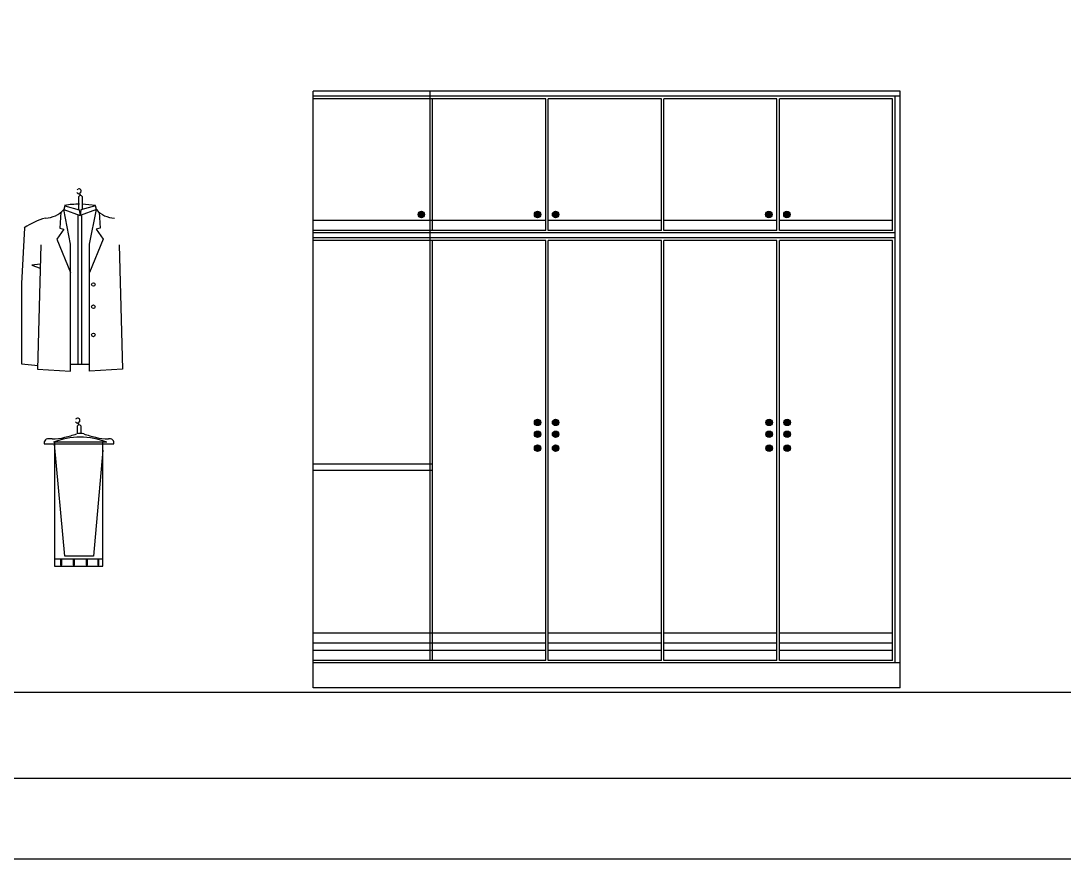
# Model space of a CAD drawing. Header units: inches. Extents: x 8.4 to 50.9, y 14.4 to 39.2.
# Drawn here: x 18.001 to 22.197, y 14.425 to 17.797 of the extents above; entities that cross this region are included whole.
import ezdxf

# ---------------------------------------------------------------- set-up
doc = ezdxf.new("R2010")
doc.units = ezdxf.units.IN
doc.header["$MEASUREMENT"] = 0
for name, color, linetype in [('02', 2, 'Continuous'), ('1', 1, 'Continuous'), ('kadrbm', 4, 'Continuous')]:
    doc.layers.add(name, color=color, linetype=linetype)

# ---------------------------------------------------------------- blocks, each defined once
blk = doc.blocks.new('kadrbm')
at = {"layer": 'kadrbm', "color": 4}
blk.add_lwpolyline([(0, 0), (0, 24.7972), (21, 24.7972), (21, 0), (0, 0)], close=True, dxfattribs=at)
blk.add_lwpolyline([(20.6631, 0.3257), (20.6631, 24.4603), (0.3369, 24.4603), (0.3369, 0.3257), (20.6631, 0.3257)], dxfattribs=at)

msp = doc.modelspace()

# ---------------------------------------------------------------- hatches: boundary and pattern name
at = {"layer": '1'}
h = msp.add_hatch(color=256, dxfattribs=at)
edge = h.paths.add_edge_path()
edge.add_arc((19.6116, 17.0184), 0.0129, 0, 360)
h = msp.add_hatch(color=256, dxfattribs=at)
edge = h.paths.add_edge_path()
edge.add_arc((20.0791, 17.0184), 0.0129, 0, 360)
h = msp.add_hatch(color=256, dxfattribs=at)
edge = h.paths.add_edge_path()
edge.add_arc((20.1516, 17.0184), 0.0129, 0, 360)
h = msp.add_hatch(color=256, dxfattribs=at)
edge = h.paths.add_edge_path()
edge.add_arc((21.0091, 17.0184), 0.0129, 0, 360)
h = msp.add_hatch(color=256, dxfattribs=at)
edge = h.paths.add_edge_path()
edge.add_arc((21.0816, 17.0184), 0.0129, 0, 360)
h = msp.add_hatch(color=256, dxfattribs=at)
edge = h.paths.add_edge_path()
edge.add_arc((20.0791, 16.1818), 0.0129, 0, 360)
h = msp.add_hatch(color=256, dxfattribs=at)
edge = h.paths.add_edge_path()
edge.add_arc((20.1516, 16.1818), 0.0129, 0, 360)
h = msp.add_hatch(color=256, dxfattribs=at)
edge = h.paths.add_edge_path()
edge.add_arc((21.0102, 16.1818), 0.0129, 0, 360)
h = msp.add_hatch(color=256, dxfattribs=at)
edge = h.paths.add_edge_path()
edge.add_arc((21.0827, 16.1818), 0.0129, 0, 360)
h = msp.add_hatch(color=256, dxfattribs=at)
edge = h.paths.add_edge_path()
edge.add_arc((20.0791, 16.1344), 0.0129, 0, 360)
h = msp.add_hatch(color=256, dxfattribs=at)
edge = h.paths.add_edge_path()
edge.add_arc((20.1516, 16.1344), 0.0129, 0, 360)
h = msp.add_hatch(color=256, dxfattribs=at)
edge = h.paths.add_edge_path()
edge.add_arc((21.0102, 16.1344), 0.0129, 0, 360)
h = msp.add_hatch(color=256, dxfattribs=at)
edge = h.paths.add_edge_path()
edge.add_arc((21.0827, 16.1344), 0.0129, 0, 360)
h = msp.add_hatch(color=256, dxfattribs=at)
edge = h.paths.add_edge_path()
edge.add_arc((20.0791, 16.0784), 0.0129, 0, 360)
h = msp.add_hatch(color=256, dxfattribs=at)
edge = h.paths.add_edge_path()
edge.add_arc((20.1516, 16.0784), 0.0129, 0, 360)
h = msp.add_hatch(color=256, dxfattribs=at)
edge = h.paths.add_edge_path()
edge.add_arc((21.0102, 16.0784), 0.0129, 0, 360)
h = msp.add_hatch(color=256, dxfattribs=at)
edge = h.paths.add_edge_path()
edge.add_arc((21.0827, 16.0784), 0.0129, 0, 360)

# ---------------------------------------------------------------- linework, layer by layer
at = {"layer": '02'}
for p, q in [((21.5368, 17.5141), (19.1768, 17.5141)), ((19.1768, 15.1141), (19.1768, 17.5141)), ((21.5368, 15.1141), (21.5368, 17.5141)), ((18.2343, 17.0377), (18.2346, 17.0902)), ((18.248, 17.0908), (18.2481, 17.0389)), ((18.1773, 17.0538), (18.1733, 17.0382)), ((18.2007, 16.8988), (18.1733, 17.0382)), ((18.1733, 17.0382), (18.2391, 17.0147)), ((18.1773, 17.0538), (18.2357, 17.0373)), ((18.2357, 17.0373), (18.2391, 17.0147)), ((18.3049, 17.0382), (18.2391, 17.0147)), ((18.2424, 17.0373), (18.2391, 17.0147)), ((18.3009, 17.0538), (18.2424, 17.0373)), ((18.2774, 16.8988), (18.3049, 17.0382)), ((18.3049, 17.0382), (18.3009, 17.0538)), ((18.1625, 17.0278), (18.158, 16.963)), ((18.23, 17.0147), (18.23, 16.4166)), ((18.245, 17.0147), (18.245, 16.4166)), ((18.3156, 17.0278), (18.3201, 16.963)), ((18.0151, 16.9645), (18.004, 16.7411)), ((18.1744, 16.9589), (18.1457, 16.9195)), ((18.158, 16.963), (18.1744, 16.9589)), ((18.3201, 16.963), (18.3037, 16.9589)), ((18.3037, 16.9589), (18.3325, 16.9195)), ((18.1457, 16.9195), (18.2007, 16.785)), ((18.3325, 16.9195), (18.2774, 16.785)), ((18.0818, 16.8965), (18.068, 16.3955)), ((18.2007, 16.3887), (18.2007, 16.8988)), ((18.2774, 16.3887), (18.2774, 16.8988)), ((18.3964, 16.8965), (18.4101, 16.3955)), ((18.079, 16.819), (18.0453, 16.8148)), ((18.0453, 16.8148), (18.0784, 16.8019)), ((18.004, 16.7411), (18.004, 16.4172)), ((18.004, 16.4172), (18.0707, 16.4102)), ((18.2007, 16.4166), (18.2774, 16.4166)), ((18.068, 16.3955), (18.2007, 16.3887)), ((18.4101, 16.3955), (18.2774, 16.3887)), ((18.2286, 16.1366), (18.2289, 16.1677)), ((18.2423, 16.1683), (18.2424, 16.1364)), ((18.3735, 16.0944), (18.0965, 16.0944)), ((18.3475, 16.1019), (18.132, 16.1019)), ((18.137, 16.1019), (18.137, 15.6035)), ((18.1774, 15.6439), (18.137, 16.0944)), ((18.3305, 16.0699), (18.2931, 15.6439)), ((18.3305, 15.6035), (18.3305, 16.1019)), ((18.137, 15.6335), (18.3305, 15.6335)), ((18.1605, 15.6314), (18.1605, 15.6074)), ((18.1605, 15.6074), (18.1653, 15.6074)), ((18.1653, 15.6074), (18.1653, 15.6314)), ((18.2931, 15.6439), (18.1774, 15.6439)), ((18.2117, 15.6314), (18.2117, 15.6074)), ((18.2117, 15.6074), (18.2165, 15.6074)), ((18.2165, 15.6074), (18.2165, 15.6314)), ((18.2636, 15.6314), (18.2636, 15.6074)), ((18.2636, 15.6074), (18.2685, 15.6074)), ((18.2685, 15.6074), (18.2685, 15.6314)), ((18.3101, 15.6314), (18.3101, 15.6074)), ((18.3101, 15.6074), (18.3149, 15.6074)), ((18.3149, 15.6074), (18.3149, 15.6314)), ((18.137, 15.6035), (18.3305, 15.6035)), ((21.5368, 15.1141), (19.1768, 15.1141))]:
    msp.add_line(p, q, dxfattribs=at)
for centre, radius in [((18.2405, 17.1058), 0.000959), ((18.2928, 16.7367), 0.00723), ((18.2928, 16.6471), 0.00723), ((18.2928, 16.534), 0.00723), ((18.2347, 16.1832), 0.000959)]:
    msp.add_circle(centre, radius, dxfattribs=at)
for centre, radius, start, end in [((18.2363, 17.1117), 0.0106, 121.1111, 151.0695), ((18.2355, 17.113), 0.00809, 309.5906, 121.1111), ((18.2363, 17.1117), 0.0106, 207.3028, 261.8562), ((18.2414, 17.0871), 0.00752, 29.2217, 155.7581), ((18.2338, 17.0943), 0.00696, 2.2551, 81.8562), ((18.2338, 17.0943), 0.00796, 2.1283, 81.8562), ((18.0963, 17.1073), 0.1035, 272.0939, 318.0912), ((18.2354, 16.6877), 0.372, 89.7097, 99.0109), ((18.2354, 16.6877), 0.372, 79.8717, 88.0618), ((18.3818, 17.1073), 0.1035, 221.9088, 267.9061), ((18.1768, 16.7272), 0.2872, 105.4925, 124.2706), ((18.2306, 16.1892), 0.0106, 121.1111, 151.0695), ((18.2298, 16.1905), 0.00909, 309.5906, 121.1111), ((18.2306, 16.1892), 0.0106, 207.3028, 261.8562), ((18.2357, 16.1646), 0.00752, 29.2217, 155.7581), ((18.2281, 16.1718), 0.00696, 2.2551, 81.8562), ((18.2281, 16.1718), 0.00796, 2.1283, 81.8562), ((18.1111, 16.1006), 0.0159, 68.2108, 203.1697), ((18.1217, 16.05), 0.0656, 85.8449, 94.1551), ((18.1311, 16.2744), 0.1591, 268.3412, 287.1395), ((18.2397, 15.829), 0.2934, 68.4549, 111.5451), ((18.0592, 16.6434), 0.5344, 282.8463, 288.0762), ((18.2397, 16.0856), 0.052, 73.4472, 105.5617), ((18.4203, 16.6434), 0.5344, 251.9238, 257.1537), ((18.3484, 16.2744), 0.1591, 252.8605, 271.6588), ((18.3589, 16.1006), 0.0159, 336.8303, 111.7892)]:
    msp.add_arc(centre, radius, start, end, dxfattribs=at)
at = {"layer": '1'}
for p, q in [((19.6468, 15.2241), (19.6468, 17.5141)), ((21.5368, 17.4941), (19.1768, 17.4941)), ((20.1118, 17.4841), (19.1768, 17.4841)), ((19.6568, 16.9541), (19.6568, 17.4841)), ((20.1118, 16.9541), (20.1118, 17.4841)), ((20.1218, 16.9541), (20.1218, 17.4841)), ((20.5768, 17.4841), (20.1218, 17.4841)), ((20.5768, 16.9541), (20.5768, 17.4841)), ((20.5868, 16.9541), (20.5868, 17.4841)), ((21.0418, 17.4841), (20.5868, 17.4841)), ((21.0418, 16.9541), (21.0418, 17.4841)), ((21.5068, 17.4841), (21.0518, 17.4841)), ((21.0518, 16.9541), (21.0518, 17.4841)), ((21.5068, 16.9541), (21.5068, 17.4841)), ((21.5168, 15.2141), (21.5168, 17.4941)), ((20.1118, 16.9941), (19.1768, 16.9941)), ((20.5768, 16.9941), (20.1218, 16.9941)), ((21.0418, 16.9941), (20.5868, 16.9941)), ((21.5068, 16.9941), (21.0518, 16.9941)), ((20.1118, 16.9541), (19.1768, 16.9541)), ((20.5768, 16.9541), (20.1218, 16.9541)), ((21.0418, 16.9541), (20.5868, 16.9541)), ((21.5068, 16.9541), (21.0518, 16.9541)), ((21.5168, 16.9441), (19.1768, 16.9441)), ((21.5168, 16.9241), (19.1768, 16.9241)), ((20.1118, 16.9141), (19.1768, 16.9141)), ((19.6568, 15.2241), (19.6568, 16.9141)), ((20.1118, 15.2241), (20.1118, 16.9141)), ((20.1218, 15.2241), (20.1218, 16.9141)), ((20.5768, 16.9141), (20.1218, 16.9141)), ((20.5768, 15.2241), (20.5768, 16.9141)), ((20.5868, 15.2241), (20.5868, 16.9141)), ((21.0418, 16.9141), (20.5868, 16.9141)), ((21.0418, 15.2241), (21.0418, 16.9141)), ((21.0518, 15.2241), (21.0518, 16.9141)), ((21.5068, 16.9141), (21.0518, 16.9141)), ((21.5068, 15.2241), (21.5068, 16.9141)), ((19.6568, 16.0141), (19.1768, 16.0141)), ((19.6568, 15.9891), (19.1768, 15.9891)), ((20.1118, 15.3341), (19.1768, 15.3341)), ((20.5768, 15.3341), (20.1218, 15.3341)), ((21.0418, 15.3341), (20.5868, 15.3341)), ((21.5068, 15.3341), (21.0518, 15.3341)), ((20.1118, 15.2941), (19.1768, 15.2941)), ((20.5768, 15.2941), (20.1218, 15.2941)), ((21.0418, 15.2941), (20.5868, 15.2941)), ((21.5068, 15.2941), (21.0518, 15.2941)), ((20.1118, 15.2641), (19.1768, 15.2641)), ((20.5768, 15.2641), (20.1218, 15.2641)), ((21.0418, 15.2641), (20.5868, 15.2641)), ((21.5068, 15.2641), (21.0518, 15.2641)), ((20.1118, 15.2241), (19.1768, 15.2241)), ((21.5368, 15.2141), (19.1768, 15.2141)), ((20.5768, 15.2241), (20.1218, 15.2241)), ((21.0418, 15.2241), (20.5868, 15.2241)), ((21.5068, 15.2241), (21.0518, 15.2241)), ((8.7087, 15.0966), (29.0349, 15.0966))]:
    msp.add_line(p, q, dxfattribs=at)
for centre in [(19.6116, 17.0184), (20.0791, 17.0184), (20.1516, 17.0184), (21.0091, 17.0184), (21.0816, 17.0184), (20.0791, 16.1818), (20.1516, 16.1818), (21.0102, 16.1818), (21.0827, 16.1818), (20.0791, 16.1344), (20.1516, 16.1344), (21.0102, 16.1344), (21.0827, 16.1344), (20.0791, 16.0784), (20.1516, 16.0784), (21.0102, 16.0784), (21.0827, 16.0784)]:
    msp.add_circle(centre, 0.0129, dxfattribs=at)

# ---------------------------------------------------------------- block references
at = {"layer": 'kadrbm'}
msp.add_blockref('kadrbm', (8.3718, 14.4249), dxfattribs=at)

doc.saveas('drawing.dxf')
